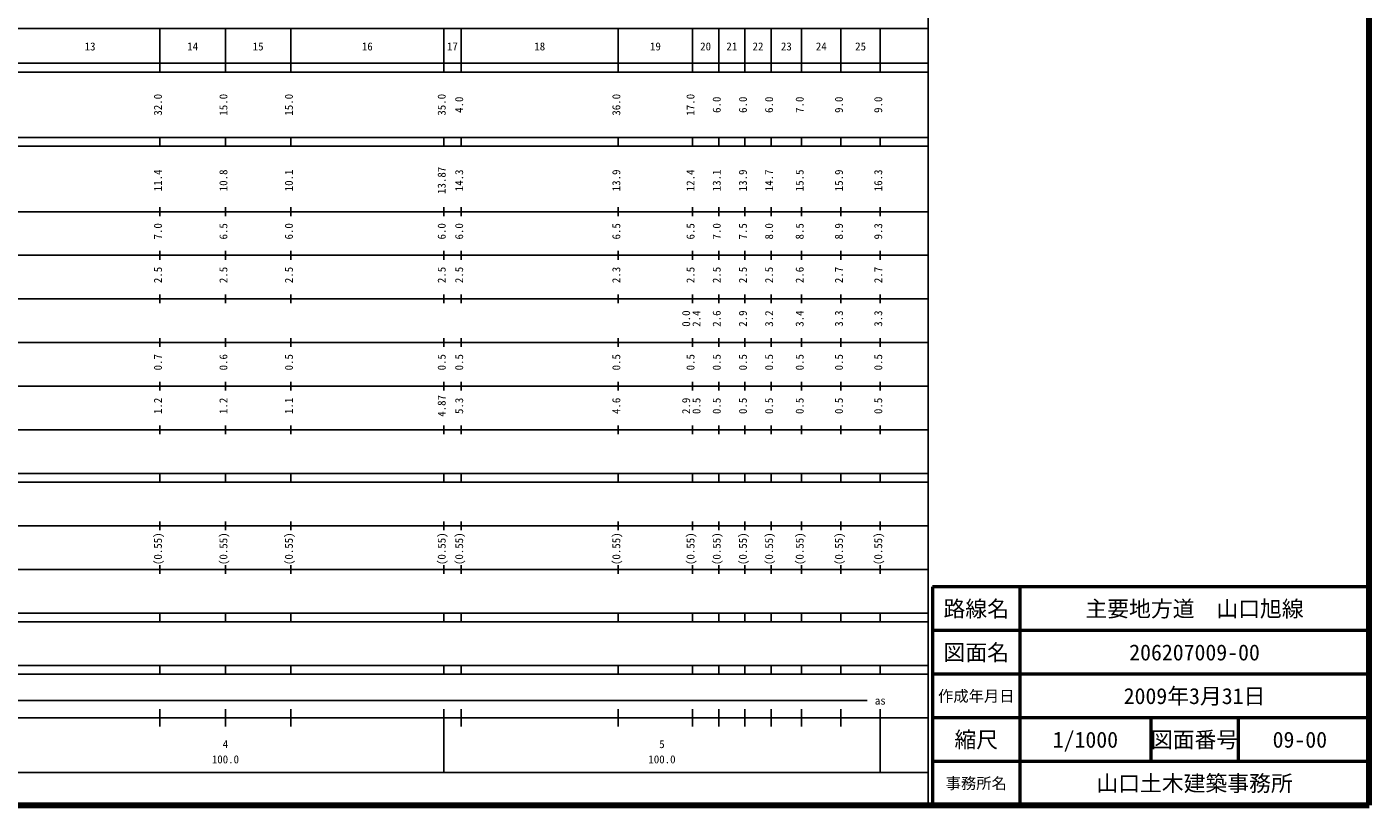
# Model space of a CAD drawing. Units: millimetres on the paper, enlarged 1000 times. Extents: x 40000 to 680000, y 20000 to 380000.
# Drawn here: x 372514 to 680000, y 20000 to 198357 of the extents above; entities that cross this region are included whole.
import ezdxf
from ezdxf.enums import TextEntityAlignment as Align

# ---------------------------------------------------------------- set-up
doc = ezdxf.new("R2010")
doc.units = ezdxf.units.MM
doc.header["$LTSCALE"] = 1000
for name, color, linetype, lineweight in [('M-TTL', 2, 'Continuous', 140), ('M-TTL-BAND', 7, 'Continuous', 25), ('M-TTL-FRAM', 2, 'Continuous', 50), ('M-TTL-LINE', 7, 'Continuous', 50)]:
    doc.layers.add(name, color=color, linetype=linetype, lineweight=lineweight)
doc.layers.add('M-TTL-TXT', color=7, linetype='Continuous')
doc.styles.add('ＭＳ ゴシック', font='')
doc.styles.get('ＭＳ ゴシック').set_extended_font_data('MS Gothic')

msp = doc.modelspace()

# ---------------------------------------------------------------- linework, layer by layer
at = {"layer": 'M-TTL'}
for p, q in [((680000, 20000), (680000, 380000)), ((40000, 20000), (680000, 20000))]:
    msp.add_line(p, q, dxfattribs=at)
at = {"layer": 'M-TTL-BAND'}
for p, q in [((579000, 20000), (579000, 370000)), ((68000, 198000), (579000, 198000)), ((403000, 188000), (403000, 198000)), ((418000, 188000), (418000, 198000)), ((433000, 188000), (433000, 198000)), ((468000, 188000), (468000, 198000)), ((472000, 188000), (472000, 198000)), ((508000, 188000), (508000, 198000)), ((525000, 188000), (525000, 198000)), ((531000, 188000), (531000, 198000)), ((537000, 188000), (537000, 198000)), ((543000, 188000), (543000, 198000)), ((550000, 188000), (550000, 198000)), ((559000, 188000), (559000, 198000)), ((568000, 188000), (568000, 198000)), ((40000, 190000), (579000, 190000)), ((40000, 188000), (579000, 188000)), ((40000, 173000), (579000, 173000)), ((403000, 171000), (403000, 173000)), ((418000, 171000), (418000, 173000)), ((433000, 171000), (433000, 173000)), ((468000, 171000), (468000, 173000)), ((472000, 171000), (472000, 173000)), ((508000, 171000), (508000, 173000)), ((525000, 171000), (525000, 173000)), ((531000, 171000), (531000, 173000)), ((537000, 171000), (537000, 173000)), ((543000, 171000), (543000, 173000)), ((550000, 171000), (550000, 173000)), ((559000, 171000), (559000, 173000)), ((568000, 171000), (568000, 173000)), ((40000, 171000), (579000, 171000)), ((403000, 155000), (403000, 157000)), ((418000, 155000), (418000, 157000)), ((433000, 155000), (433000, 157000)), ((468000, 155000), (468000, 157000)), ((472000, 155000), (472000, 157000)), ((508000, 155000), (508000, 157000)), ((525000, 155000), (525000, 157000)), ((531000, 155000), (531000, 157000)), ((537000, 155000), (537000, 157000)), ((543000, 155000), (543000, 157000)), ((550000, 155000), (550000, 157000)), ((559000, 155000), (559000, 157000)), ((568000, 155000), (568000, 157000)), ((40000, 156000), (579000, 156000)), ((46000, 146000), (579000, 146000)), ((403000, 145000), (403000, 147000)), ((418000, 145000), (418000, 147000)), ((433000, 145000), (433000, 147000)), ((468000, 145000), (468000, 147000)), ((472000, 145000), (472000, 147000)), ((508000, 145000), (508000, 147000)), ((525000, 145000), (525000, 147000)), ((531000, 145000), (531000, 147000)), ((537000, 145000), (537000, 147000)), ((543000, 145000), (543000, 147000)), ((550000, 145000), (550000, 147000)), ((559000, 145000), (559000, 147000)), ((568000, 145000), (568000, 147000)), ((52000, 136000), (579000, 136000)), ((403000, 135000), (403000, 137000)), ((418000, 135000), (418000, 137000)), ((433000, 135000), (433000, 137000)), ((468000, 135000), (468000, 137000)), ((472000, 135000), (472000, 137000)), ((508000, 135000), (508000, 137000)), ((525000, 135000), (525000, 137000)), ((531000, 135000), (531000, 137000)), ((537000, 135000), (537000, 137000)), ((543000, 135000), (543000, 137000)), ((550000, 135000), (550000, 137000)), ((559000, 135000), (559000, 137000)), ((568000, 135000), (568000, 137000)), ((403000, 125000), (403000, 127000)), ((418000, 125000), (418000, 127000)), ((433000, 125000), (433000, 127000)), ((468000, 125000), (468000, 127000)), ((472000, 125000), (472000, 127000)), ((508000, 125000), (508000, 127000)), ((525000, 125000), (525000, 127000)), ((531000, 125000), (531000, 127000)), ((537000, 125000), (537000, 127000)), ((543000, 125000), (543000, 127000)), ((550000, 125000), (550000, 127000)), ((559000, 125000), (559000, 127000)), ((568000, 125000), (568000, 127000)), ((46000, 126000), (579000, 126000)), ((403000, 115000), (403000, 117000)), ((418000, 115000), (418000, 117000)), ((433000, 115000), (433000, 117000)), ((468000, 115000), (468000, 117000)), ((472000, 115000), (472000, 117000)), ((508000, 115000), (508000, 117000)), ((525000, 115000), (525000, 117000)), ((531000, 115000), (531000, 117000)), ((537000, 115000), (537000, 117000)), ((543000, 115000), (543000, 117000)), ((550000, 115000), (550000, 117000)), ((559000, 115000), (559000, 117000)), ((568000, 115000), (568000, 117000)), ((52000, 116000), (579000, 116000)), ((46000, 106000), (579000, 106000)), ((403000, 105000), (403000, 107000)), ((418000, 105000), (418000, 107000)), ((433000, 105000), (433000, 107000)), ((468000, 105000), (468000, 107000)), ((472000, 105000), (472000, 107000)), ((508000, 105000), (508000, 107000)), ((525000, 105000), (525000, 107000)), ((531000, 105000), (531000, 107000)), ((537000, 105000), (537000, 107000)), ((543000, 105000), (543000, 107000)), ((550000, 105000), (550000, 107000)), ((559000, 105000), (559000, 107000)), ((568000, 105000), (568000, 107000)), ((40000, 96000), (579000, 96000)), ((403000, 94000), (403000, 96000)), ((418000, 94000), (418000, 96000)), ((433000, 94000), (433000, 96000)), ((468000, 94000), (468000, 96000)), ((472000, 94000), (472000, 96000)), ((508000, 94000), (508000, 96000)), ((525000, 94000), (525000, 96000)), ((531000, 94000), (531000, 96000)), ((537000, 94000), (537000, 96000)), ((543000, 94000), (543000, 96000)), ((550000, 94000), (550000, 96000)), ((559000, 94000), (559000, 96000)), ((568000, 94000), (568000, 96000)), ((40000, 94000), (579000, 94000)), ((49000, 84000), (579000, 84000)), ((403000, 83000), (403000, 85000)), ((418000, 83000), (418000, 85000)), ((433000, 83000), (433000, 85000)), ((468000, 83000), (468000, 85000)), ((472000, 83000), (472000, 85000)), ((508000, 83000), (508000, 85000)), ((525000, 83000), (525000, 85000)), ((531000, 83000), (531000, 85000)), ((537000, 83000), (537000, 85000)), ((543000, 83000), (543000, 85000)), ((550000, 83000), (550000, 85000)), ((559000, 83000), (559000, 85000)), ((568000, 83000), (568000, 85000)), ((40000, 74000), (579000, 74000)), ((403000, 73000), (403000, 75000)), ((418000, 73000), (418000, 75000)), ((433000, 73000), (433000, 75000)), ((468000, 73000), (468000, 75000)), ((472000, 73000), (472000, 75000)), ((508000, 73000), (508000, 75000)), ((525000, 73000), (525000, 75000)), ((531000, 73000), (531000, 75000)), ((537000, 73000), (537000, 75000)), ((543000, 73000), (543000, 75000)), ((550000, 73000), (550000, 75000)), ((559000, 73000), (559000, 75000)), ((568000, 73000), (568000, 75000)), ((40000, 64000), (579000, 64000)), ((40000, 62000), (579000, 62000)), ((403000, 62000), (403000, 64000)), ((418000, 62000), (418000, 64000)), ((433000, 62000), (433000, 64000)), ((468000, 62000), (468000, 64000)), ((472000, 62000), (472000, 64000)), ((508000, 62000), (508000, 64000)), ((525000, 62000), (525000, 64000)), ((531000, 62000), (531000, 64000)), ((537000, 62000), (537000, 64000)), ((543000, 62000), (543000, 64000)), ((550000, 62000), (550000, 64000)), ((559000, 62000), (559000, 64000)), ((568000, 62000), (568000, 64000)), ((40000, 52000), (579000, 52000)), ((40000, 50000), (579000, 50000)), ((403000, 50000), (403000, 52000)), ((418000, 50000), (418000, 52000)), ((433000, 50000), (433000, 52000)), ((468000, 50000), (468000, 52000)), ((472000, 50000), (472000, 52000)), ((508000, 50000), (508000, 52000)), ((525000, 50000), (525000, 52000)), ((531000, 50000), (531000, 52000)), ((537000, 50000), (537000, 52000)), ((543000, 50000), (543000, 52000)), ((550000, 50000), (550000, 52000)), ((559000, 50000), (559000, 52000)), ((568000, 50000), (568000, 52000)), ((71000, 44000), (565000, 44000)), ((40000, 40000), (579000, 40000)), ((403000, 38000), (403000, 42000)), ((418000, 38000), (418000, 42000)), ((433000, 38000), (433000, 42000)), ((468000, 27500), (468000, 42000)), ((472000, 38000), (472000, 42000)), ((508000, 38000), (508000, 42000)), ((525000, 38000), (525000, 42000)), ((531000, 38000), (531000, 42000)), ((537000, 38000), (537000, 42000)), ((543000, 38000), (543000, 42000)), ((550000, 38000), (550000, 42000)), ((559000, 38000), (559000, 42000)), ((568000, 27500), (568000, 42000)), ((68000, 27500), (579000, 27500))]:
    msp.add_line(p, q, dxfattribs=at)
at = {"layer": 'M-TTL-FRAM'}
for p, q in [((680000, 70000), (580000, 70000)), ((580000, 70000), (580000, 20000))]:
    msp.add_line(p, q, dxfattribs=at)
at = {"layer": 'M-TTL-LINE'}
for p, q in [((600000, 70000), (600000, 20000)), ((680000, 60000), (580000, 60000)), ((680000, 50000), (580000, 50000)), ((680000, 40000), (580000, 40000)), ((630000, 40000), (630000, 30000)), ((650000, 40000), (650000, 30000)), ((680000, 30000), (580000, 30000))]:
    msp.add_line(p, q, dxfattribs=at)

# ---------------------------------------------------------------- texts
at = {"layer": 'M-TTL-BAND', "style": 'ＭＳ ゴシック'}
for s, p in [('13', (387000, 192405)), ('14', (410500, 192405)), ('15', (425500, 192405)), ('16', (450500, 192405)), ('17', (470000, 192405)), ('18', (490000, 192405)), ('19', (516500, 192405)), ('20', (528000, 192405)), ('21', (534000, 192405)), ('22', (540000, 192405)), ('23', (546500, 192405)), ('24', (554500, 192405)), ('25', (563500, 192405)), ('as', (568000, 42500)), ('4', (418000, 32523)), ('5', (518000, 32523)), ('100.0', (418000, 29033)), ('100.0', (518000, 29033))]:
    msp.add_text(s, height=1833, dxfattribs=at).set_placement(p, align=Align.BOTTOM_CENTER)
for s, p in [('32.0', (404000, 180500)), ('15.0', (419000, 180500)), ('15.0', (434000, 180500)), ('35.0', (469000, 180500)), ('4.0', (473000, 180500)), ('36.0', (509000, 180500)), ('17.0', (526000, 180500)), ('6.0', (532000, 180500)), ('6.0', (538000, 180500)), ('6.0', (544000, 180500)), ('7.0', (551000, 180500)), ('9.0', (560000, 180500)), ('9.0', (569000, 180500)), ('13.87', (469000, 163174)), ('11.4', (404000, 163174)), ('10.8', (419000, 163174)), ('10.1', (434000, 163174)), ('14.3', (473000, 163174)), ('13.9', (509000, 163174)), ('12.4', (526000, 163174)), ('13.1', (532000, 163174)), ('13.9', (538000, 163174)), ('14.7', (544000, 163174)), ('15.5', (551000, 163174)), ('15.9', (560000, 163174)), ('16.3', (569000, 163174)), ('7.0', (404000, 151500)), ('6.5', (419000, 151500)), ('6.0', (434000, 151500)), ('6.0', (469000, 151500)), ('6.0', (473000, 151500)), ('6.5', (509000, 151500)), ('6.5', (526000, 151500)), ('7.0', (532000, 151500)), ('7.5', (538000, 151500)), ('8.0', (544000, 151500)), ('8.5', (551000, 151500)), ('8.9', (560000, 151500)), ('9.3', (569000, 151500)), ('2.5', (404000, 141500)), ('2.5', (419000, 141500)), ('2.5', (434000, 141500)), ('2.5', (469000, 141500)), ('2.5', (473000, 141500)), ('2.3', (509000, 141500)), ('2.5', (526000, 141500)), ('2.5', (532000, 141500)), ('2.5', (538000, 141500)), ('2.5', (544000, 141500)), ('2.6', (551000, 141500)), ('2.7', (560000, 141500)), ('2.7', (569000, 141500)), ('0.0', (525000, 131500)), ('2.4', (527370, 131500)), ('2.6', (532000, 131500)), ('2.9', (538000, 131500)), ('3.2', (544000, 131500)), ('3.4', (551000, 131500)), ('3.3', (560000, 131500)), ('3.3', (569000, 131500)), ('0.7', (404000, 121500)), ('0.6', (419000, 121500)), ('0.5', (434000, 121500)), ('0.5', (469000, 121500)), ('0.5', (473000, 121500)), ('0.5', (509000, 121500)), ('0.5', (526000, 121500)), ('0.5', (532000, 121500)), ('0.5', (538000, 121500)), ('0.5', (544000, 121500)), ('0.5', (551000, 121500)), ('0.5', (560000, 121500)), ('0.5', (569000, 121500)), ('4.87', (469000, 111500)), ('1.2', (404000, 111500)), ('1.2', (419000, 111500)), ('1.1', (434000, 111500)), ('5.3', (473000, 111500)), ('4.6', (509000, 111500)), ('2.9', (525000, 111500)), ('0.5', (527370, 111500)), ('0.5', (532000, 111500)), ('0.5', (538000, 111500)), ('0.5', (544000, 111500)), ('0.5', (551000, 111500)), ('0.5', (560000, 111500)), ('0.5', (569000, 111500)), ('(0.55)', (404000, 78764)), ('(0.55)', (419000, 78764)), ('(0.55)', (434000, 78764)), ('(0.55)', (469000, 78764)), ('(0.55)', (473000, 78764)), ('(0.55)', (509000, 78764)), ('(0.55)', (526000, 78764)), ('(0.55)', (532000, 78764)), ('(0.55)', (538000, 78764)), ('(0.55)', (544000, 78764)), ('(0.55)', (551000, 78764)), ('(0.55)', (560000, 78764)), ('(0.55)', (569000, 78764))]:
    msp.add_text(s, height=1833, rotation=90, dxfattribs=at).set_placement(p, align=Align.BOTTOM_CENTER)
at = {"layer": 'M-TTL-TXT', "style": 'ＭＳ ゴシック'}
for s, height, p in [('路線名', 3666, (590000, 65000)), ('路線名', 3666, (590000, 65000)), ('主要地方道\u3000山口旭線', 3666, (640000, 65000)), ('図面名', 3666, (590000, 55000)), ('図面名', 3666, (590000, 55000)), ('206207009-00', 3666, (640000, 55000)), ('作成年月日', 2566, (590000, 45000)), ('作成年月日', 2566, (590000, 45000)), ('2009年3月31日', 3666, (640000, 45000)), ('縮尺', 3666, (590000, 35000)), ('縮尺', 3666, (590000, 35000)), ('1/1000', 3666, (615000, 35000)), ('図面番号', 3666, (640000, 35000)), ('図面番号', 3666, (640000, 35000)), ('09-00', 3666, (664125, 35000)), ('事務所名', 2566, (590000, 25000)), ('事務所名', 2566, (590000, 25000)), ('山口土木建築事務所', 3666, (640000, 25000))]:
    msp.add_text(s, height=height, dxfattribs=at).set_placement(p, align=Align.MIDDLE_CENTER)

doc.saveas('drawing.dxf')
